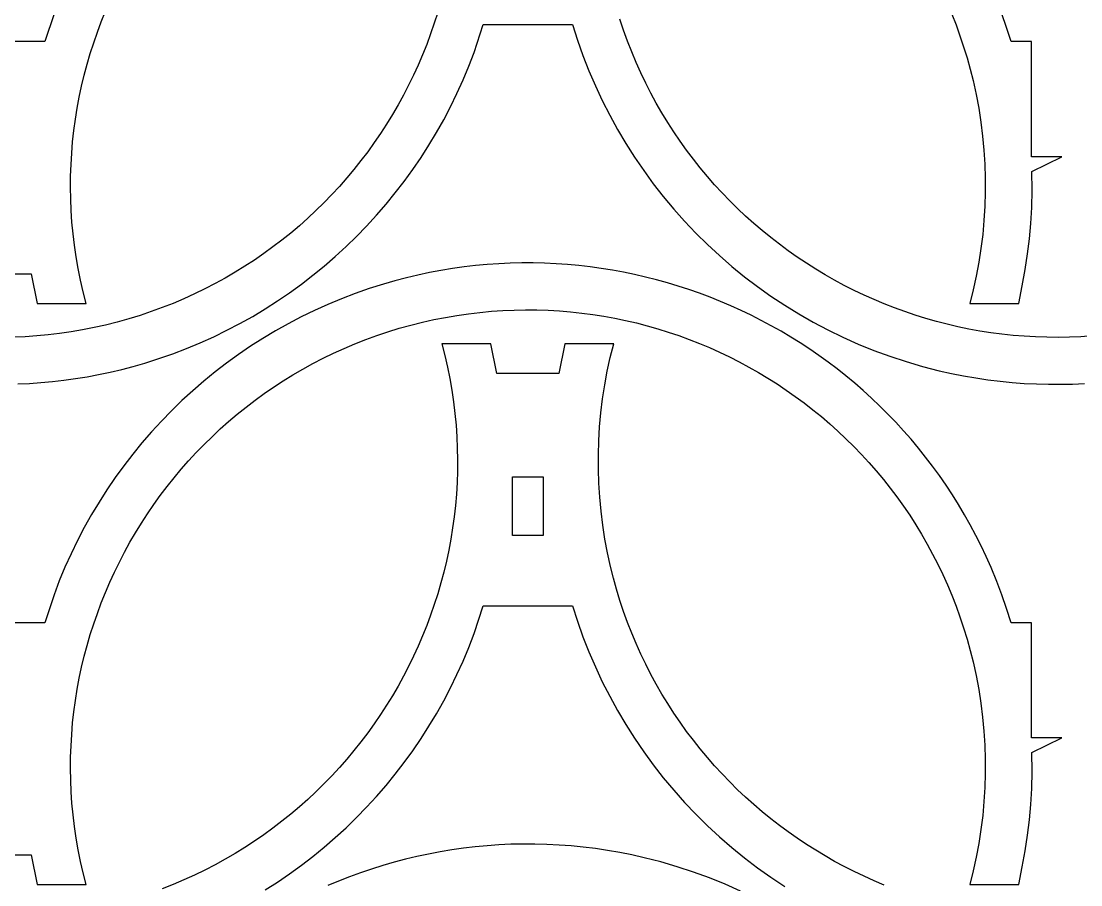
# Model space of a CAD drawing. Extents: x 378 to 958, y 20 to 900.
# Drawn here: x 486 to 576.4, y 683.4 to 757 of the extents above; entities that cross this region are included whole.
import ezdxf

# ---------------------------------------------------------------- set-up
doc = ezdxf.new("R2010")
doc.units = 0
doc.layers.get('0').update_dxf_attribs({"linetype": 'CONTINUOUS'})

msp = doc.modelspace()

# ---------------------------------------------------------------- linework, layer by layer
at = {"color": 4}
for p, q in [((488.841544, 757.671342), (488.056344, 755.298842)), ((492.871668, 756.987681), (493.226915, 757.8726)), ((521.554699, 757.76408), (521.264446, 756.85334)), ((537.404132, 756.253694), (537.091178, 757.192615)), ((565.387266, 757.630889), (565.744037, 756.7173)), ((570.043066, 756.498268), (569.642944, 757.661704)), ((492.537847, 756.093758), (492.871668, 756.987681)), ((521.264446, 756.85334), (520.95229, 755.950811)), ((524.648593, 754.373228), (525.433793, 756.745728)), ((525.433793, 756.745728), (533.041893, 756.745728)), ((533.041893, 756.745728), (533.044293, 756.748128)), ((533.044293, 756.748128), (533.469183, 755.415403)), ((537.739178, 755.327328), (537.404132, 756.253694)), ((565.744037, 756.7173), (566.079088, 755.790924)), ((570.441444, 755.298842), (570.043066, 756.498268)), ((488.056344, 755.298842), (480.448244, 755.298842)), ((492.225692, 755.191229), (492.537847, 756.093758)), ((520.95229, 755.950811), (520.618469, 755.056889)), ((533.469183, 755.415403), (533.936356, 754.09964)), ((538.095946, 754.413747), (537.739178, 755.327328)), ((566.079088, 755.790924), (566.392046, 754.851992)), ((572.177344, 755.298842), (570.441444, 755.298842)), ((572.177344, 745.468042), (572.177344, 755.298842)), ((491.935439, 754.28049), (492.225692, 755.191229)), ((520.618469, 755.056889), (520.263222, 754.17197)), ((524.198103, 753.189193), (524.648593, 754.373228)), ((538.474063, 753.513179), (538.095946, 754.413747)), ((566.392046, 754.851992), (566.682539, 753.900732)), ((491.667326, 753.361936), (491.935439, 754.28049)), ((520.263222, 754.17197), (519.886785, 753.296449)), ((533.936356, 754.09964), (534.445146, 752.801791)), ((538.873157, 752.625854), (538.474063, 753.513179)), ((566.682539, 753.900732), (566.950196, 752.937372)), ((491.421591, 752.435963), (491.667326, 753.361936)), ((519.886785, 753.296449), (519.489396, 752.430725)), ((523.713858, 752.022308), (524.198103, 753.189193)), ((534.445146, 752.801791), (534.994888, 751.522808)), ((539.292857, 751.752), (538.873157, 752.625854)), ((566.950196, 752.937372), (567.194644, 751.962142)), ((491.198473, 751.502969), (491.421591, 752.435963)), ((519.489396, 752.430725), (519.071294, 751.575191)), ((523.196481, 750.873156), (523.713858, 752.022308)), ((539.73279, 750.891846), (539.292857, 751.752)), ((567.194644, 751.962142), (567.452773, 750.79224)), ((490.998208, 750.563349), (491.198473, 751.502969)), ((518.632715, 750.730246), (518.173898, 749.896284)), ((519.071294, 751.575191), (518.632715, 750.730246)), ((522.646592, 749.742322), (523.196481, 750.873156)), ((534.994888, 751.522808), (535.584919, 750.263643)), ((540.192585, 750.045621), (539.73279, 750.891846)), ((567.452773, 750.79224), (567.674223, 749.614414)), ((490.821034, 749.6175), (490.998208, 750.563349)), ((518.173898, 749.896284), (517.69508, 749.073703)), ((535.584919, 750.263643), (536.214575, 749.025248)), ((540.671871, 749.213554), (540.192585, 750.045621)), ((490.66719, 748.665817), (490.821034, 749.6175)), ((517.69508, 749.073703), (517.1965, 748.262897)), ((522.064813, 748.630387), (522.646592, 749.742322)), ((536.214575, 749.025248), (536.883189, 747.808577)), ((541.170274, 748.395872), (540.671871, 749.213554)), ((567.674223, 749.614414), (567.858998, 748.429871)), ((490.536912, 747.708697), (490.66719, 748.665817)), ((517.1965, 748.262897), (516.678394, 747.464265)), ((521.451764, 747.537936), (522.064813, 748.630387)), ((541.687424, 747.592806), (541.170274, 748.395872)), ((567.858998, 748.429871), (568.007102, 747.239818)), ((490.430439, 746.746536), (490.536912, 747.708697)), ((516.678394, 747.464265), (516.141001, 746.678201)), ((520.808067, 746.465552), (521.451764, 747.537936)), ((536.883189, 747.808577), (537.590099, 746.614581)), ((542.222948, 746.804584), (541.687424, 747.592806)), ((568.007102, 747.239818), (568.118539, 746.045463)), ((490.348008, 745.77973), (490.430439, 746.746536)), ((516.141001, 746.678201), (515.584559, 745.905102)), ((520.134343, 745.413818), (520.808067, 746.465552)), ((537.590099, 746.614581), (538.33464, 745.444212)), ((542.776474, 746.031435), (542.222948, 746.804584)), ((490.289858, 744.808675), (490.348008, 745.77973)), ((515.584559, 745.905102), (515.009304, 745.145364)), ((519.431213, 744.383318), (520.134343, 745.413818)), ((538.33464, 745.444212), (539.116146, 744.298424)), ((543.347631, 745.273588), (542.776474, 746.031435)), ((568.118539, 746.045463), (568.193312, 744.848013)), ((574.777144, 745.468042), (572.177344, 745.468042)), ((572.213144, 744.218142), (574.777144, 745.468042)), ((490.256225, 743.833768), (490.289858, 744.808675)), ((514.415476, 744.399383), (513.803311, 743.667556)), ((515.009304, 745.145364), (514.415476, 744.399383)), ((543.936048, 744.531271), (543.347631, 745.273588)), ((544.541351, 743.804713), (543.936048, 744.531271)), ((568.193312, 744.848013), (568.231425, 743.648674)), ((490.247348, 742.855405), (490.256225, 743.833768)), ((513.803311, 743.667556), (513.173047, 742.950278)), ((518.699299, 743.374634), (519.431213, 744.383318)), ((539.116146, 744.298424), (539.933955, 743.178168)), ((545.163169, 743.094144), (544.541351, 743.804713)), ((568.231425, 743.648674), (568.232882, 742.448654)), ((572.236069, 742.618509), (572.213144, 744.218142)), ((490.263465, 741.873981), (490.247348, 742.855405)), ((513.173047, 742.950278), (512.524923, 742.247947)), ((517.93922, 742.388351), (518.699299, 743.374634)), ((539.933955, 743.178168), (540.787401, 742.084396)), ((545.801131, 742.399791), (545.163169, 743.094144)), ((572.209416, 741.156676), (572.236069, 742.618509)), ((490.304812, 740.889894), (490.263465, 741.873981)), ((512.524923, 742.247947), (511.859176, 741.560957)), ((517.1516, 741.425051), (517.93922, 742.388351)), ((540.787401, 742.084396), (541.675819, 741.018061)), ((546.454864, 741.721884), (545.801131, 742.399791)), ((547.123997, 741.060651), (546.454864, 741.721884)), ((568.232882, 742.448654), (568.197686, 741.249161)), ((490.371629, 739.903539), (490.304812, 740.889894)), ((511.176043, 740.889706), (510.475762, 740.234589)), ((511.859176, 741.560957), (511.176043, 740.889706)), ((516.337058, 740.485317), (517.1516, 741.425051)), ((541.675819, 741.018061), (542.598546, 739.980116)), ((547.808157, 740.416322), (547.123997, 741.060651)), ((568.197686, 741.249161), (568.125841, 740.051401)), ((572.134609, 739.791383), (572.209416, 741.156676)), ((490.464152, 738.915313), (490.371629, 739.903539)), ((510.475762, 740.234589), (509.758572, 739.596003)), ((515.496217, 739.569735), (516.337058, 740.485317)), ((542.598546, 739.980116), (543.554917, 738.971512)), ((548.506973, 739.789125), (547.808157, 740.416322)), ((568.125841, 740.051401), (568.01735, 738.856581)), ((509.02471, 738.974343), (508.274413, 738.370007)), ((509.758572, 739.596003), (509.02471, 738.974343)), ((514.629696, 738.678885), (515.496217, 739.569735)), ((549.220074, 739.179289), (548.506973, 739.789125)), ((549.947086, 738.587042), (549.220074, 739.179289)), ((572.013069, 738.481367), (572.134609, 739.791383)), ((490.58262, 737.925612), (490.464152, 738.915313)), ((508.274413, 738.370007), (507.50792, 737.78339)), ((513.738118, 737.813353), (514.629696, 738.678885)), ((543.554917, 738.971512), (544.544268, 737.993203)), ((550.687639, 738.012614), (549.947086, 738.587042)), ((568.01735, 738.856581), (567.872218, 737.665909)), ((571.84622, 737.185366), (572.013069, 738.481367)), ((490.727269, 736.934831), (490.58262, 737.925612)), ((506.725467, 737.214888), (505.927294, 736.664898)), ((507.50792, 737.78339), (506.725467, 737.214888)), ((512.822103, 736.97372), (513.738118, 737.813353)), ((544.544268, 737.993203), (545.565933, 737.046139)), ((551.441361, 737.456234), (550.687639, 738.012614)), ((552.207879, 736.91813), (551.441361, 737.456234)), ((567.872218, 737.665909), (567.690447, 736.480592)), ((571.635485, 735.86212), (571.84622, 737.185366)), ((490.898339, 735.943368), (490.727269, 736.934831)), ((505.927294, 736.664898), (505.113637, 736.133816)), ((511.882273, 736.160571), (512.822103, 736.97372)), ((525.768674, 736.282879), (524.784632, 736.191794)), ((526.751724, 736.351011), (525.768674, 736.282879)), ((527.733435, 736.396354), (526.751724, 736.351011)), ((528.713458, 736.41907), (527.733435, 736.396354)), ((529.691447, 736.419322), (528.713458, 736.41907)), ((530.667053, 736.397272), (529.691447, 736.419322)), ((531.639931, 736.353083), (530.667053, 736.397272)), ((532.609732, 736.286918), (531.639931, 736.353083)), ((533.576109, 736.198938), (532.609732, 736.286918)), ((545.565933, 737.046139), (546.61925, 736.131274)), ((552.986822, 736.398531), (552.207879, 736.91813)), ((553.777818, 735.897665), (552.986822, 736.398531)), ((567.690447, 736.480592), (567.472043, 735.301837)), ((481.601044, 735.497842), (486.903444, 735.497842)), ((486.903444, 735.497842), (487.409744, 732.968842)), ((491.096066, 734.951617), (490.898339, 735.943368)), ((504.284735, 735.622038), (503.440825, 735.12996)), ((505.113637, 736.133816), (504.284735, 735.622038)), ((509.933652, 734.616058), (510.919249, 735.374489)), ((510.919249, 735.374489), (511.882273, 736.160571)), ((519.861689, 735.386401), (518.878986, 735.15419)), ((520.845484, 735.594684), (519.861689, 735.386401)), ((521.830023, 735.779203), (520.845484, 735.594684)), ((522.814959, 735.940119), (521.830023, 735.779203)), ((523.799944, 736.077595), (522.814959, 735.940119)), ((524.784632, 736.191794), (523.799944, 736.077595)), ((534.538715, 736.089307), (533.576109, 736.198938)), ((535.497202, 735.958187), (534.538715, 736.089307)), ((536.451223, 735.805741), (535.497202, 735.958187)), ((537.400431, 735.632131), (536.451223, 735.805741)), ((538.344478, 735.437521), (537.400431, 735.632131)), ((539.283017, 735.222071), (538.344478, 735.437521)), ((546.61925, 736.131274), (547.703552, 735.24956)), ((554.580495, 735.415762), (553.777818, 735.897665)), ((555.394481, 734.953051), (554.580495, 735.415762)), ((571.382285, 734.470366), (571.635485, 735.86212)), ((491.320689, 733.959977), (491.096066, 734.951617)), ((502.582145, 734.657978), (501.708932, 734.206489)), ((503.440825, 735.12996), (502.582145, 734.657978)), ((508.926102, 733.885859), (509.933652, 734.616058)), ((516.918244, 734.617335), (515.710222, 734.236206)), ((517.897722, 734.897889), (516.918244, 734.617335)), ((518.878986, 735.15419), (517.897722, 734.897889)), ((540.215701, 734.985946), (539.283017, 735.222071)), ((541.142181, 734.729308), (540.215701, 734.985946)), ((542.062112, 734.452319), (541.142181, 734.729308)), ((547.703552, 735.24956), (548.818176, 734.40195)), ((556.219405, 734.50976), (555.394481, 734.953051)), ((557.054894, 734.086118), (556.219405, 734.50976)), ((567.472043, 735.301837), (567.217007, 734.130851)), ((571.088044, 732.968842), (571.382285, 734.470366)), ((491.572444, 732.968842), (491.320689, 733.959977)), ((500.821425, 733.775889), (499.919861, 733.366574)), ((501.708932, 734.206489), (500.821425, 733.775889)), ((507.897223, 733.184478), (508.926102, 733.885859)), ((514.517318, 733.820427), (513.340155, 733.37058)), ((515.710222, 734.236206), (514.517318, 733.820427)), ((542.975146, 734.155141), (542.062112, 734.452319)), ((543.880934, 733.837938), (542.975146, 734.155141)), ((544.779131, 733.500872), (543.880934, 733.837938)), ((548.818176, 734.40195), (549.962457, 733.589395)), ((549.962457, 733.589395), (551.135731, 732.812848)), ((557.900577, 733.682353), (557.054894, 734.086118)), ((558.756082, 733.298696), (557.900577, 733.682353)), ((567.217007, 734.130851), (566.925344, 732.968842)), ((487.409744, 732.968842), (491.572444, 732.968842)), ((499.004478, 732.97894), (498.075514, 732.613383)), ((499.919861, 733.366574), (499.004478, 732.97894)), ((506.847633, 732.512497), (507.897223, 733.184478)), ((512.179353, 732.887251), (511.035533, 732.371021)), ((513.340155, 733.37058), (512.179353, 732.887251)), ((545.669388, 733.144106), (544.779131, 733.500872)), ((546.551358, 732.767802), (545.669388, 733.144106)), ((547.424694, 732.372122), (546.551358, 732.767802)), ((551.135731, 732.812848), (552.337333, 732.073261)), ((559.621037, 732.935374), (558.756082, 733.298696)), ((560.49507, 732.592616), (559.621037, 732.935374)), ((566.925344, 732.968842), (571.088044, 732.968842)), ((496.177792, 731.950087), (495.20951, 731.65314)), ((497.133206, 732.2703), (496.177792, 731.950087)), ((498.075514, 732.613383), (497.133206, 732.2703)), ((504.688811, 731.259069), (505.777955, 731.870499)), ((505.777955, 731.870499), (506.847633, 732.512497)), ((509.909318, 731.822474), (508.801327, 731.242194)), ((511.035533, 732.371021), (509.909318, 731.822474)), ((521.235188, 731.590059), (522.215379, 731.783428)), ((522.215379, 731.783428), (523.195044, 731.950971)), ((523.195044, 731.950971), (524.173813, 732.092917)), ((524.173813, 732.092917), (525.151312, 732.209494)), ((525.151312, 732.209494), (526.12717, 732.300931)), ((526.12717, 732.300931), (527.101016, 732.367456)), ((527.101016, 732.367456), (528.072477, 732.4093)), ((528.072477, 732.4093), (529.041182, 732.42669)), ((529.041182, 732.42669), (530.006758, 732.419855)), ((530.006758, 732.419855), (530.968834, 732.389024)), ((530.968834, 732.389024), (531.927039, 732.334426)), ((531.927039, 732.334426), (532.880999, 732.256289)), ((532.880999, 732.256289), (533.830344, 732.154843)), ((533.830344, 732.154843), (534.774701, 732.030316)), ((534.774701, 732.030316), (535.713699, 731.882936)), ((535.713699, 731.882936), (536.646966, 731.712934)), ((548.289049, 731.95723), (547.424694, 732.372122)), ((549.144074, 731.523288), (548.289049, 731.95723)), ((552.337333, 732.073261), (553.566599, 731.371587)), ((561.377809, 732.270651), (560.49507, 732.592616)), ((562.268882, 731.969709), (561.377809, 732.270651)), ((563.167919, 731.690017), (562.268882, 731.969709)), ((492.254949, 730.911203), (491.274758, 730.717834)), ((493.235293, 731.130628), (492.254949, 730.911203)), ((494.228598, 731.379854), (493.235293, 731.130628)), ((495.20951, 731.65314), (494.228598, 731.379854)), ((503.58082, 730.678788), (504.688811, 731.259069)), ((508.801327, 731.242194), (507.712182, 730.630763)), ((517.312345, 730.551175), (518.280627, 730.848123)), ((518.280627, 730.848123), (519.261539, 731.121408)), ((519.261539, 731.121408), (520.254844, 731.370635)), ((520.254844, 731.370635), (521.235188, 731.590059)), ((536.646966, 731.712934), (537.574129, 731.520537)), ((537.574129, 731.520537), (538.494818, 731.305974)), ((538.494818, 731.305974), (539.40866, 731.069474)), ((539.40866, 731.069474), (540.315283, 730.811266)), ((549.989424, 731.070458), (549.144074, 731.523288)), ((550.824749, 730.598904), (549.989424, 731.070458)), ((553.566599, 731.371587), (554.822865, 730.708778)), ((564.074546, 731.431804), (563.167919, 731.690017)), ((564.988392, 731.1953), (564.074546, 731.431804)), ((565.909085, 730.980733), (564.988392, 731.1953)), ((566.836253, 730.788332), (565.909085, 730.980733)), ((486.389121, 730.133806), (485.41766, 730.091963)), ((487.362967, 730.200332), (486.389121, 730.133806)), ((488.338825, 730.291769), (487.362967, 730.200332)), ((489.316325, 730.408345), (488.338825, 730.291769)), ((490.295093, 730.550291), (489.316325, 730.408345)), ((491.274758, 730.717834), (490.295093, 730.550291)), ((501.310784, 729.614012), (502.454604, 730.130241)), ((502.454604, 730.130241), (503.58082, 730.678788)), ((506.642504, 729.988765), (505.592915, 729.316784)), ((507.712182, 730.630763), (506.642504, 729.988765)), ((515.414623, 729.887879), (516.356931, 730.230962)), ((516.356931, 730.230962), (517.312345, 730.551175)), ((540.315283, 730.811266), (541.214315, 730.531579)), ((541.214315, 730.531579), (542.105386, 730.230641)), ((542.105386, 730.230641), (542.988122, 729.908681)), ((551.649704, 730.108787), (550.824749, 730.598904)), ((552.463941, 729.60027), (551.649704, 730.108787)), ((554.822865, 730.708778), (556.105465, 730.085786)), ((556.105465, 730.085786), (557.413736, 729.503563)), ((567.769524, 730.618326), (566.836253, 730.788332)), ((568.708527, 730.470943), (567.769524, 730.618326)), ((569.65289, 730.346413), (568.708527, 730.470943)), ((570.60224, 730.244964), (569.65289, 730.346413)), ((571.556207, 730.166825), (570.60224, 730.244964)), ((572.514417, 730.112225), (571.556207, 730.166825)), ((573.4765, 730.081393), (572.514417, 730.112225)), ((574.442083, 730.074557), (573.4765, 730.081393)), ((575.410795, 730.091946), (574.442083, 730.074557)), ((576.382263, 730.133789), (575.410795, 730.091946)), ((577.356116, 730.200316), (576.382263, 730.133789)), ((498.972819, 728.680836), (500.149982, 729.130682)), ((500.149982, 729.130682), (501.310784, 729.614012)), ((505.592915, 729.316784), (504.564035, 728.615403)), ((512.668712, 728.725373), (513.570276, 729.134688)), ((513.570276, 729.134688), (514.485659, 729.522322)), ((514.485659, 729.522322), (515.414623, 729.887879)), ((526.080493, 729.53242), (521.917693, 729.53242)), ((521.917693, 729.53242), (522.169449, 728.541286)), ((526.586693, 727.00342), (526.080493, 729.53242)), ((532.395393, 729.53242), (531.889093, 727.00342)), ((536.557993, 729.53242), (532.395393, 729.53242)), ((536.266335, 728.370673), (536.557993, 729.53242)), ((542.988122, 729.908681), (543.862152, 729.565929)), ((543.862152, 729.565929), (544.727104, 729.202612)), ((544.727104, 729.202612), (545.582606, 728.818959)), ((553.267111, 729.073516), (552.463941, 729.60027)), ((554.058869, 728.528687), (553.267111, 729.073516)), ((557.413736, 729.503563), (558.747013, 728.963063)), ((496.571893, 727.883928), (497.779915, 728.265057)), ((497.779915, 728.265057), (498.972819, 728.680836)), ((504.564035, 728.615403), (503.556486, 727.885205)), ((510.907992, 727.843284), (511.781205, 728.294773)), ((511.781205, 728.294773), (512.668712, 728.725373)), ((522.169449, 728.541286), (522.394071, 727.549645)), ((536.011311, 727.199844), (536.266335, 728.370673)), ((545.582606, 728.818959), (546.428287, 728.4152)), ((546.428287, 728.4152), (547.263774, 727.991563)), ((554.838867, 727.965947), (554.058869, 728.528687)), ((558.747013, 728.963063), (560.104632, 728.465237)), ((560.104632, 728.465237), (561.485928, 728.011037)), ((493.628448, 727.114862), (494.611151, 727.347073)), ((494.611151, 727.347073), (495.592415, 727.603374)), ((495.592415, 727.603374), (496.571893, 727.883928)), ((503.556486, 727.885205), (502.570888, 727.126773)), ((509.205402, 726.879224), (510.049312, 727.371302)), ((510.049312, 727.371302), (510.907992, 727.843284)), ((522.394071, 727.549645), (522.591798, 726.557895)), ((547.263774, 727.991563), (548.088696, 727.548277)), ((548.088696, 727.548277), (548.902681, 727.08557)), ((555.606757, 727.385457), (554.838867, 727.965947)), ((556.362191, 726.78738), (555.606757, 727.385457)), ((561.485928, 728.011037), (562.890236, 727.601417)), ((562.890236, 727.601417), (564.316893, 727.237328)), ((564.316893, 727.237328), (565.354015, 727.004675)), ((488.705505, 726.309468), (489.690193, 726.423667)), ((489.690193, 726.423667), (490.675179, 726.561143)), ((490.675179, 726.561143), (491.660115, 726.72206)), ((491.660115, 726.72206), (492.644653, 726.906578)), ((492.644653, 726.906578), (493.628448, 727.114862)), ((501.607864, 726.340691), (500.668034, 725.527542)), ((502.570888, 727.126773), (501.607864, 726.340691)), ((507.562843, 725.836364), (508.3765, 726.367446)), ((508.3765, 726.367446), (509.205402, 726.879224)), ((522.591798, 726.557895), (522.762868, 725.566431)), ((531.889093, 727.00342), (526.586693, 727.00342)), ((535.792924, 726.021156), (536.011311, 727.199844)), ((548.902681, 727.08557), (549.705357, 726.603672)), ((549.705357, 726.603672), (550.496352, 726.102811)), ((557.104824, 726.171879), (556.362191, 726.78738)), ((565.354015, 727.004675), (566.391278, 726.798499)), ((566.391278, 726.798499), (567.428309, 726.618583)), ((567.428309, 726.618583), (568.464736, 726.464712)), ((568.464736, 726.464712), (569.500184, 726.336672)), ((569.500184, 726.336672), (570.534281, 726.234245)), ((485.756702, 726.104908), (486.738413, 726.150251)), ((486.738413, 726.150251), (487.721463, 726.218383)), ((487.721463, 726.218383), (488.705505, 726.309468)), ((500.668034, 725.527542), (499.752019, 724.68791)), ((506.76467, 725.286374), (507.562843, 725.836364)), ((522.762868, 725.566431), (522.907518, 724.575651)), ((535.611174, 724.835831), (535.792924, 726.021156)), ((550.496352, 726.102811), (551.275294, 725.583217)), ((551.275294, 725.583217), (552.041811, 725.045117)), ((557.834306, 725.539116), (557.104824, 726.171879)), ((558.550292, 724.889254), (557.834306, 725.539116)), ((570.534281, 726.234245), (571.566653, 726.157217)), ((571.566653, 726.157217), (572.596927, 726.105373)), ((572.596927, 726.105373), (573.62473, 726.078496)), ((573.62473, 726.078496), (574.649688, 726.076372)), ((574.649688, 726.076372), (575.671429, 726.098784)), ((575.671429, 726.098784), (576.689578, 726.145518)), ((499.752019, 724.68791), (498.860441, 723.822377)), ((505.215724, 724.131255), (505.982218, 724.717872)), ((505.982218, 724.717872), (506.76467, 725.286374)), ((522.907518, 724.575651), (523.025985, 723.585949)), ((535.466065, 723.645092), (535.611174, 724.835831)), ((552.041811, 725.045117), (552.795532, 724.48874)), ((559.252433, 724.222456), (558.550292, 724.889254)), ((498.860441, 723.822377), (497.993921, 722.931528)), ((504.465428, 723.526919), (505.215724, 724.131255)), ((535.357597, 722.450161), (535.466065, 723.645092)), ((552.795532, 724.48874), (553.536085, 723.914316)), ((553.536085, 723.914316), (554.263098, 723.322073)), ((559.940382, 723.538883), (559.252433, 724.222456)), ((497.993921, 722.931528), (497.153079, 722.015945)), ((503.014375, 722.266673), (503.731565, 722.90526)), ((503.731565, 722.90526), (504.465428, 723.526919)), ((523.025985, 723.585949), (523.118508, 722.597723)), ((554.263098, 723.322073), (554.976198, 722.71224)), ((560.613792, 722.838699), (559.940382, 723.538883)), ((561.272315, 722.122067), (560.613792, 722.838699)), ((497.153079, 722.015945), (496.338537, 721.076212)), ((502.314094, 721.611557), (503.014375, 722.266673)), ((523.118508, 722.597723), (523.185325, 721.611368)), ((535.285772, 721.252258), (535.357597, 722.450161)), ((554.976198, 722.71224), (555.675015, 722.085046)), ((555.675015, 722.085046), (556.359176, 721.440719)), ((561.915605, 721.389148), (561.272315, 722.122067)), ((496.338537, 721.076212), (495.550917, 720.112912)), ((500.965214, 720.253316), (501.630962, 720.940305)), ((501.630962, 720.940305), (502.314094, 721.611557)), ((523.185325, 721.611368), (523.226672, 720.627281)), ((535.250593, 720.052608), (535.285772, 721.252258)), ((556.359176, 721.440719), (557.02831, 720.779489)), ((562.543313, 720.640106), (561.915605, 721.389148)), ((495.550917, 720.112912), (494.790839, 719.126628)), ((500.31709, 719.550984), (500.965214, 720.253316)), ((523.226672, 720.627281), (523.242789, 719.645858)), ((535.25206, 718.852431), (535.250593, 720.052608)), ((557.02831, 720.779489), (557.682044, 720.101583)), ((557.682044, 720.101583), (558.320007, 719.407232)), ((563.155093, 719.875102), (562.543313, 720.640106)), ((494.790839, 719.126628), (494.058924, 718.117945)), ((499.686826, 718.833706), (500.31709, 719.550984)), ((523.242789, 719.645858), (523.233912, 718.667494)), ((558.320007, 719.407232), (558.941826, 718.696663)), ((563.750597, 719.094301), (563.155093, 719.875102)), ((499.074661, 718.101879), (499.686826, 718.833706)), ((523.233912, 718.667494), (523.200279, 717.692587)), ((535.290177, 717.652951), (535.25206, 718.852431)), ((558.941826, 718.696663), (559.547131, 717.970105)), ((564.329478, 718.297863), (563.750597, 719.094301)), ((564.891388, 717.485952), (564.329478, 718.297863)), ((494.058924, 718.117945), (493.355794, 717.087444)), ((497.905578, 716.596161), (498.480833, 717.355899)), ((498.480833, 717.355899), (499.074661, 718.101879)), ((523.200279, 717.692587), (523.142129, 716.721533)), ((535.364943, 716.455388), (535.290177, 717.652951)), ((559.547131, 717.970105), (560.135549, 717.227788)), ((565.43598, 716.65873), (564.891388, 717.485952)), ((493.355794, 717.087444), (492.68207, 716.03571)), ((497.349136, 715.823062), (497.905578, 716.596161)), ((523.142129, 716.721533), (523.059698, 715.754727)), ((535.476362, 715.260966), (535.364943, 716.455388)), ((560.135549, 717.227788), (560.706708, 716.469939)), ((560.706708, 716.469939), (561.260237, 715.696789)), ((565.962907, 715.81636), (565.43598, 716.65873)), ((492.68207, 716.03571), (492.038373, 714.963326)), ((496.811743, 715.036998), (497.349136, 715.823062)), ((523.059698, 715.754727), (522.953225, 714.792566)), ((561.260237, 715.696789), (561.795763, 714.908565)), ((566.471821, 714.959005), (565.962907, 715.81636)), ((492.038373, 714.963326), (491.425324, 713.870875)), ((496.293637, 714.238365), (496.811743, 715.036998)), ((522.953225, 714.792566), (522.822948, 713.835445)), ((535.624434, 714.070906), (535.476362, 715.260966)), ((561.795763, 714.908565), (562.312915, 714.105496)), ((566.962375, 714.086826), (566.471821, 714.959005)), ((491.425324, 713.870875), (490.843545, 712.758941)), ((495.795057, 713.42756), (496.293637, 714.238365)), ((522.822948, 713.835445), (522.669103, 712.883763)), ((535.809162, 712.88643), (535.624434, 714.070906)), ((562.312915, 714.105496), (562.811321, 713.287812)), ((567.434222, 713.199988), (566.962375, 714.086826)), ((495.316239, 712.604978), (495.795057, 713.42756)), ((522.669103, 712.883763), (522.491929, 711.937913)), ((536.030548, 711.708761), (535.809162, 712.88643)), ((562.811321, 713.287812), (563.29061, 712.45574)), ((567.887014, 712.298651), (567.434222, 713.199988)), ((490.843545, 712.758941), (490.293656, 711.628106)), ((494.857422, 711.771017), (495.316239, 712.604978)), ((522.491929, 711.937913), (522.291664, 710.998293)), ((563.29061, 712.45574), (563.750408, 711.60951)), ((568.320404, 711.382979), (567.887014, 712.298651)), ((490.293656, 711.628106), (489.776279, 710.478955)), ((494.418844, 710.926071), (494.857422, 711.771017)), ((522.291664, 710.998293), (522.068546, 710.065299)), ((536.288593, 710.53912), (536.030548, 711.708761)), ((563.750408, 711.60951), (564.190344, 710.74935)), ((568.734044, 710.453135), (568.320404, 711.382979)), ((489.776279, 710.478955), (489.292035, 709.31207)), ((493.603352, 709.204813), (494.000741, 710.070538)), ((494.000741, 710.070538), (494.418844, 710.926071)), ((522.068546, 710.065299), (521.822811, 709.139327)), ((536.533041, 709.563904), (536.288593, 710.53912)), ((564.190344, 710.74935), (564.610048, 709.87549)), ((569.215222, 709.274802), (568.734044, 710.453135)), ((489.292035, 709.31207), (488.841544, 708.128035)), ((493.226915, 708.329293), (493.603352, 709.204813)), ((536.800698, 708.600557), (536.533041, 709.563904)), ((564.610048, 709.87549), (565.009145, 708.988158)), ((569.642944, 708.118397), (569.215222, 709.274802)), ((492.871668, 707.444373), (493.226915, 708.329293)), ((521.822811, 709.139327), (521.554699, 708.220773)), ((537.091191, 707.649308), (536.800698, 708.600557)), ((565.009145, 708.988158), (565.387266, 708.087582)), ((488.841544, 708.128035), (488.056344, 705.755535)), ((492.537847, 706.550451), (492.871668, 707.444373)), ((521.554699, 708.220773), (521.264446, 707.310033)), ((537.404148, 706.710387), (537.091191, 707.649308)), ((565.387266, 708.087582), (565.744037, 707.173993)), ((570.043066, 706.954961), (569.642944, 708.118397)), ((492.225692, 705.647922), (492.537847, 706.550451)), ((521.264446, 707.310033), (520.95229, 706.407504)), ((524.648593, 704.82992), (525.433793, 707.20242)), ((525.433793, 707.20242), (533.041893, 707.20242)), ((533.041893, 707.20242), (533.044293, 707.20482)), ((533.044293, 707.20482), (533.469183, 705.872096)), ((537.739198, 705.784021), (537.404148, 706.710387)), ((565.744037, 707.173993), (566.079088, 706.247617)), ((570.441444, 705.755535), (570.043066, 706.954961)), ((488.056344, 705.755535), (480.448244, 705.755535)), ((491.935439, 704.737183), (492.225692, 705.647922)), ((520.95229, 706.407504), (520.618469, 705.513582)), ((533.469183, 705.872096), (533.936356, 704.556333)), ((538.095969, 704.87044), (537.739198, 705.784021)), ((566.079088, 706.247617), (566.392046, 705.308685)), ((572.177344, 705.755535), (570.441444, 705.755535)), ((572.177344, 695.924735), (572.177344, 705.755535)), ((491.667326, 703.818629), (491.935439, 704.737183)), ((520.618469, 705.513582), (520.263222, 704.628662)), ((524.198103, 703.645885), (524.648593, 704.82992)), ((538.474089, 703.969872), (538.095969, 704.87044)), ((566.392046, 705.308685), (566.682539, 704.357424)), ((491.421591, 702.892656), (491.667326, 703.818629)), ((519.886785, 703.753142), (519.489396, 702.887417)), ((520.263222, 704.628662), (519.886785, 703.753142)), ((533.936356, 704.556333), (534.445146, 703.258484)), ((538.873186, 703.082547), (538.474089, 703.969872)), ((566.682539, 704.357424), (566.950196, 703.394065)), ((491.198473, 701.959662), (491.421591, 702.892656)), ((519.489396, 702.887417), (519.071294, 702.031884)), ((523.713858, 702.479001), (524.198103, 703.645885)), ((534.445146, 703.258484), (534.994888, 701.979501)), ((539.292888, 702.208693), (538.873186, 703.082547)), ((566.950196, 703.394065), (567.194644, 702.418835)), ((490.998208, 701.020042), (491.198473, 701.959662)), ((519.071294, 702.031884), (518.632715, 701.186939)), ((523.196481, 701.329849), (523.713858, 702.479001)), ((534.994888, 701.979501), (535.584919, 700.720336)), ((539.732824, 701.348539), (539.292888, 702.208693)), ((567.194644, 702.418835), (567.452773, 701.248933)), ((518.632715, 701.186939), (518.173898, 700.352977)), ((522.646592, 700.199015), (523.196481, 701.329849)), ((540.192621, 700.502314), (539.732824, 701.348539)), ((567.452773, 701.248933), (567.674223, 700.071107)), ((490.821034, 700.074193), (490.998208, 701.020042)), ((518.173898, 700.352977), (517.69508, 699.530395)), ((522.064813, 699.08708), (522.646592, 700.199015)), ((535.584919, 700.720336), (536.214575, 699.481941)), ((540.671908, 699.670247), (540.192621, 700.502314)), ((490.66719, 699.12251), (490.821034, 700.074193)), ((517.69508, 699.530395), (517.1965, 698.71959)), ((536.214575, 699.481941), (536.883189, 698.26527)), ((541.170314, 698.852565), (540.671908, 699.670247)), ((567.674223, 700.071107), (567.858998, 698.886564)), ((490.536912, 698.16539), (490.66719, 699.12251)), ((517.1965, 698.71959), (516.678394, 697.920958)), ((521.451764, 697.994629), (522.064813, 699.08708)), ((541.687465, 698.049499), (541.170314, 698.852565)), ((567.858998, 698.886564), (568.007102, 697.696511)), ((490.430439, 697.203228), (490.536912, 698.16539)), ((516.678394, 697.920958), (516.141001, 697.134894)), ((520.808067, 696.922245), (521.451764, 697.994629)), ((536.883189, 698.26527), (537.590099, 697.071274)), ((542.22299, 697.261277), (541.687465, 698.049499)), ((568.007102, 697.696511), (568.118539, 696.502156)), ((490.348008, 696.236422), (490.430439, 697.203228)), ((516.141001, 697.134894), (515.584559, 696.361795)), ((520.134343, 695.870511), (520.808067, 696.922245)), ((537.590099, 697.071274), (538.33464, 695.900905)), ((542.776518, 696.488128), (542.22299, 697.261277)), ((490.289858, 695.265368), (490.348008, 696.236422)), ((515.584559, 696.361795), (515.009304, 695.602057)), ((519.431213, 694.840011), (520.134343, 695.870511)), ((538.33464, 695.900905), (539.116146, 694.755117)), ((543.347676, 695.730281), (542.776518, 696.488128)), ((543.936093, 694.987964), (543.347676, 695.730281)), ((568.118539, 696.502156), (568.193312, 695.304706)), ((574.777244, 695.924735), (572.177344, 695.924735)), ((572.213144, 694.674835), (574.777244, 695.924735)), ((490.256225, 694.290461), (490.289858, 695.265368)), ((514.415476, 694.856076), (513.803311, 694.124249)), ((515.009304, 695.602057), (514.415476, 694.856076)), ((518.699299, 693.831327), (519.431213, 694.840011)), ((539.116146, 694.755117), (539.933955, 693.63486)), ((544.541397, 694.261406), (543.936093, 694.987964)), ((568.193312, 695.304706), (568.231425, 694.105367)), ((490.247348, 693.312098), (490.256225, 694.290461)), ((513.803311, 694.124249), (513.173047, 693.406971)), ((517.93922, 692.845043), (518.699299, 693.831327)), ((545.163216, 693.550836), (544.541397, 694.261406)), ((568.231425, 694.105367), (568.232882, 692.905347)), ((572.236069, 693.075202), (572.213144, 694.674835)), ((490.263465, 692.330674), (490.247348, 693.312098)), ((513.173047, 693.406971), (512.524923, 692.70464)), ((539.933955, 693.63486), (540.787401, 692.541089)), ((545.801179, 692.856484), (545.163216, 693.550836)), ((568.232882, 692.905347), (568.197686, 691.705854)), ((572.209416, 691.613369), (572.236069, 693.075202)), ((490.304812, 691.346587), (490.263465, 692.330674)), ((511.859176, 692.01765), (511.176043, 691.346399)), ((512.524923, 692.70464), (511.859176, 692.01765)), ((517.1516, 691.881744), (517.93922, 692.845043)), ((540.787401, 692.541089), (541.675819, 691.474754)), ((546.454912, 692.178577), (545.801179, 692.856484)), ((547.124045, 691.517344), (546.454912, 692.178577)), ((490.371629, 690.360232), (490.304812, 691.346587)), ((511.176043, 691.346399), (510.475762, 690.691282)), ((516.337058, 690.94201), (517.1516, 691.881744)), ((541.675819, 691.474754), (542.598546, 690.436809)), ((547.808206, 690.873015), (547.124045, 691.517344)), ((568.197686, 691.705854), (568.125841, 690.508094)), ((572.134609, 690.248076), (572.209416, 691.613369)), ((490.464152, 689.372006), (490.371629, 690.360232)), ((510.475762, 690.691282), (509.758572, 690.052696)), ((515.496217, 690.026427), (516.337058, 690.94201)), ((542.598546, 690.436809), (543.554917, 689.428205)), ((548.507023, 690.245818), (547.808206, 690.873015)), ((549.220123, 689.635982), (548.507023, 690.245818)), ((568.125841, 690.508094), (568.01735, 689.313274)), ((572.013069, 688.93806), (572.134609, 690.248076)), ((490.58262, 688.382305), (490.464152, 689.372006)), ((509.02471, 689.431036), (508.274413, 688.8267)), ((509.758572, 690.052696), (509.02471, 689.431036)), ((514.629696, 689.135578), (515.496217, 690.026427)), ((543.554917, 689.428205), (544.544268, 688.449895)), ((549.947136, 689.043735), (549.220123, 689.635982)), ((568.01735, 689.313274), (567.872218, 688.122602)), ((508.274413, 688.8267), (507.50792, 688.240083)), ((513.738118, 688.270045), (514.629696, 689.135578)), ((544.544268, 688.449895), (545.565933, 687.502832)), ((550.687689, 688.469307), (549.947136, 689.043735)), ((551.441411, 687.912927), (550.687689, 688.469307)), ((571.84622, 687.642059), (572.013069, 688.93806)), ((490.727269, 687.391524), (490.58262, 688.382305)), ((506.725467, 687.671581), (505.927294, 687.121591)), ((507.50792, 688.240083), (506.725467, 687.671581)), ((512.822103, 687.430413), (513.738118, 688.270045)), ((545.565933, 687.502832), (546.61925, 686.587967)), ((552.207929, 687.374823), (551.441411, 687.912927)), ((567.872218, 688.122602), (567.690447, 686.937285)), ((571.635485, 686.318813), (571.84622, 687.642059)), ((490.898339, 686.40006), (490.727269, 687.391524)), ((505.113637, 686.590509), (504.284735, 686.078731)), ((505.927294, 687.121591), (505.113637, 686.590509)), ((510.919249, 685.831182), (511.882273, 686.617264)), ((511.882273, 686.617264), (512.822103, 687.430413)), ((524.751392, 686.646868), (523.746253, 686.528462)), ((525.761241, 686.741598), (524.751392, 686.646868)), ((526.775428, 686.812437), (525.761241, 686.741598)), ((527.793579, 686.859171), (526.775428, 686.812437)), ((528.815321, 686.881584), (527.793579, 686.859171)), ((529.840281, 686.879459), (528.815321, 686.881584)), ((530.868085, 686.852583), (529.840281, 686.879459)), ((531.89836, 686.800738), (530.868085, 686.852583)), ((532.930733, 686.72371), (531.89836, 686.800738)), ((533.96483, 686.621284), (532.930733, 686.72371)), ((535.000279, 686.493243), (533.96483, 686.621284)), ((546.61925, 686.587967), (547.703552, 685.706253)), ((552.986872, 686.855223), (552.207929, 687.374823)), ((553.777868, 686.354358), (552.986872, 686.855223)), ((567.690447, 686.937285), (567.472043, 685.75853)), ((481.601044, 685.954535), (486.903444, 685.954535)), ((486.903444, 685.954535), (487.409744, 683.425535)), ((491.096066, 685.40831), (490.898339, 686.40006)), ((504.284735, 686.078731), (503.440825, 685.586653)), ((509.933652, 685.072751), (510.919249, 685.831182)), ((519.780269, 685.822403), (518.804282, 685.588855)), ((520.762833, 686.033353), (519.780269, 685.822403)), ((521.7516, 686.22149), (520.762833, 686.033353)), ((522.746198, 686.386598), (521.7516, 686.22149)), ((523.746253, 686.528462), (522.746198, 686.386598)), ((536.036706, 686.339372), (535.000279, 686.493243)), ((537.073738, 686.159457), (536.036706, 686.339372)), ((538.111001, 685.95328), (537.073738, 686.159457)), ((539.148123, 685.720628), (538.111001, 685.95328)), ((540.574771, 685.356538), (539.148123, 685.720628)), ((547.703552, 685.706253), (548.818176, 684.858643)), ((554.580545, 685.872455), (553.777868, 686.354358)), ((555.394531, 685.409744), (554.580545, 685.872455)), ((567.472043, 685.75853), (567.217007, 684.587544)), ((571.382285, 684.927059), (571.635485, 686.318813)), ((491.320689, 684.41667), (491.096066, 685.40831)), ((502.582145, 685.114671), (501.708932, 684.663182)), ((503.440825, 685.586653), (502.582145, 685.114671)), ((508.926102, 684.342552), (509.933652, 685.072751)), ((516.873531, 685.05483), (515.919514, 684.754783)), ((517.835245, 685.332926), (516.873531, 685.05483)), ((518.804282, 685.588855), (517.835245, 685.332926)), ((541.979072, 684.946918), (540.574771, 685.356538)), ((543.360361, 684.492718), (541.979072, 684.946918)), ((548.818176, 684.858643), (549.962457, 684.046088)), ((556.219455, 684.966453), (555.394531, 685.409744)), ((557.054944, 684.542811), (556.219455, 684.966453)), ((571.088044, 683.425535), (571.382285, 684.927059)), ((491.572444, 683.425535), (491.320689, 684.41667)), ((500.821425, 684.232582), (499.919861, 683.823267)), ((501.708932, 684.663182), (500.821425, 684.232582)), ((507.897223, 683.641171), (508.926102, 684.342552)), ((514.036064, 684.089697), (513.107376, 683.72509)), ((514.973568, 684.433), (514.036064, 684.089697)), ((515.919514, 684.754783), (514.973568, 684.433)), ((544.717974, 683.994892), (543.360361, 684.492718)), ((546.051246, 683.454392), (544.717974, 683.994892)), ((549.962457, 684.046088), (551.135731, 683.269541)), ((557.900627, 684.139046), (557.054944, 684.542811)), ((558.756132, 683.755389), (557.900627, 684.139046)), ((567.217007, 684.587544), (566.925344, 683.425535)), ((487.409744, 683.425535), (491.572444, 683.425535)), ((499.004478, 683.435633), (498.075514, 683.070076)), ((499.919861, 683.823267), (499.004478, 683.435633)), ((506.847633, 682.96919), (507.897223, 683.641171)), ((513.107376, 683.72509), (512.187878, 683.339393)), ((547.359514, 682.872169), (546.051246, 683.454392)), ((559.621087, 683.392067), (558.756132, 683.755389)), ((566.925344, 683.425535), (571.088044, 683.425535))]:
    msp.add_line(p, q, dxfattribs=at)
at = {"color": 7}
for p, q in [((527.937893, 713.19192), (527.937893, 718.19152)), ((527.937893, 718.19152), (530.537693, 718.19152)), ((530.537693, 718.19152), (530.537693, 713.19192)), ((530.537693, 713.19192), (527.937893, 713.19192))]:
    msp.add_line(p, q, dxfattribs=at)

doc.saveas('drawing.dxf')
